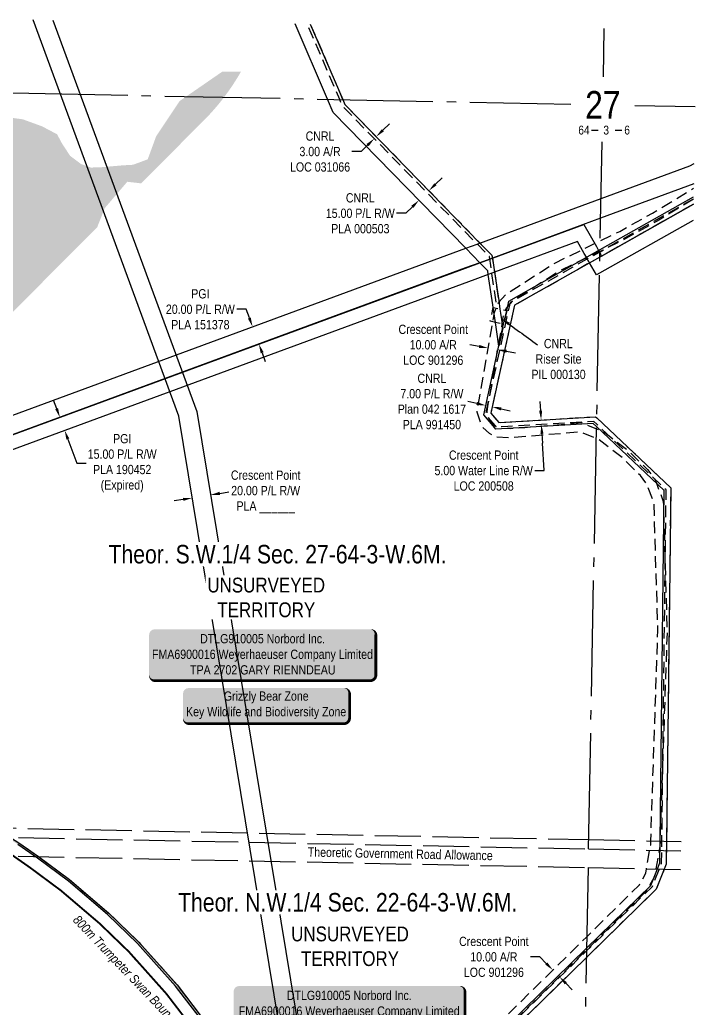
# Model space of a CAD drawing. Extents: x 407404 to 411829, y 6044942 to 6047584.
# Drawn here: x 411099 to 411829, y 6046500 to 6047568 of the extents above; entities that cross this region are included whole.
import ezdxf
from ezdxf.enums import TextEntityAlignment as Align

# ---------------------------------------------------------------- set-up
doc = ezdxf.new("R2010")
doc.units = 0
doc.header["$LTSCALE"] = 5
doc.header["$PDSIZE"] = 0.5
for name, pattern in [('DASHDOT2', [12.7, 6.35, -3.175, 0, -3.175]), ('foc-ACCESSROAD', [3.75, 2.5, -1.25]), ('foc-QUARTERLINE', [33, 25, -3, 2, -3]), ('foc-UNSURVEYED', [12.5, 10, -2.5]), ('PHANTOM', [63.5, 31.75, -6.35, 6.35, -6.35, 6.35, -6.35])]:
    doc.linetypes.add(name, pattern=pattern)
doc.layers.get('Defpoints').update_dxf_attribs({"color": 9})
for name, color, linetype in [('10', 1, 'Continuous'), ('9', 3, 'Continuous'), ('AS-WILDLIFE', 131, 'DASHDOT2'), ('AS-WILDLIFE-BLOCK', 131, 'Continuous'), ('C-AR', 13, 'foc-ACCESSROAD'), ('C-SYMBOL', 7, 'Continuous'), ('F-AR', 190, 'foc-ACCESSROAD'), ('F-RW', 190, 'Continuous'), ('F-WS', 190, 'foc-ACCESSROAD'), ('L-QSEC', 8, 'foc-QUARTERLINE'), ('L-ROAD-T', 7, 'Continuous'), ('L-SECLBL', 7, 'Continuous'), ('L-UNS-T', 3, 'Continuous'), ('L-USEC', 7, 'foc-UNSURVEYED'), ('P-PROPOSED', 10, 'Continuous'), ('WETLAND FEN - H', 43, 'PHANTOM')]:
    doc.layers.add(name, color=color, linetype=linetype)
for name, color, linetype, lineweight in [('C-AR-T', 13, 'Continuous', 9), ('C-RW-T', 13, 'Continuous', 9), ('F-AR-T', 190, 'Continuous', 9), ('F-RW-T', 190, 'Continuous', 9), ('F-WS-T', 190, 'Continuous', 9)]:
    doc.layers.add(name, color=color, linetype=linetype, lineweight=lineweight)
doc.styles.add('175L', font='ARIALN.TTF', dxfattribs={"height": 20})
doc.styles.add('240', font='ARIALN.TTF', dxfattribs={"height": 30})
doc.styles.add('80', font='ARIALN.TTF', dxfattribs={"height": 10})
doc.styles.add('80CG', font='ARIALN.TTF', dxfattribs={"height": 10})
doc.styles.add('80L', font='ARIALN.TTF', dxfattribs={"height": 10})
doc.styles.add('POINTNUMBER', font='ARIALN.TTF', dxfattribs={"height": 2.5})
doc.styles.add('SIMPLEX', font='ARIALN.TTF')
doc.dimstyles.new('Compass 5 000', dxfattribs={"dimscale": 5, "dimtxt": 9, "dimasz": 2, "dimexe": 0.2, "dimexo": 0.0625, "dimgap": 0.5, "dimtad": 0, "dimtih": 1, "dimtoh": 1, "dimzin": 0, "dimdsep": 46, "dimtxsty": '80CG', "dimcen": 0.1, "dimse1": 1, "dimse2": 1, "dimclrd": 256, "dimclrt": 256, "dimaunit": 1, "dimadec": 4, "dimazin": 0, "dimtfac": 0.06, "dimtofl": 0, "dimtmove": 0, "dimatfit": 1, "dimfxl": 0.2, "dimtolj": 1, "dimtzin": 0, "dimlwd": -1, "dimarcsym": 0})

# ---------------------------------------------------------------- blocks, each defined once
blk = doc.blocks.new('L-SECLBL')
at = {"layer": '9', "color": 7}
for p, q in [((-5.1, -27.8), (-12.3, -27.8)), ((20.7, -27.8), (13.5, -27.8))]:
    blk.add_line(p, q, dxfattribs=at)
at = {"layer": '10', "color": 2, "style": 'SIMPLEX'}
blk.add_attdef('SEC', text='', height=30, dxfattribs=at).set_placement((0, 0), align=Align.MIDDLE)
at = {"layer": '10', "color": 5, "style": '80L'}
blk.add_attdef('TWP', text='', height=9.5, dxfattribs=at).set_placement((-14.4, -27.4), align=Align.MIDDLE_RIGHT)
blk.add_attdef('RGE', text='', height=9.5, dxfattribs=at).set_placement((3.6, -27.4), align=Align.MIDDLE_CENTER)
blk.add_attdef('MER', text='', height=9.5, dxfattribs=at).set_placement((23.2, -27.4), align=Align.MIDDLE_LEFT)
blk = doc.blocks.new('*D21')
at = {"layer": 'Defpoints', "color": 0, "transparency": 16777216}
for p in [(411482.2, 6047439.6), (411483.1, 6047438.6), (411485.3, 6047440.7)]:
    blk.add_point(p, dxfattribs=at)
at = {"layer": 'F-AR-T', "transparency": 16777216}
for p, q in [((411491.5, 6047448.6), (411498.7, 6047455.6)), ((411475, 6047432.6), (411467.9, 6047425.6)), ((411467.9, 6047425.6), (411457.9, 6047425.6))]:
    blk.add_line(p, q, dxfattribs=at)
for points in [[(411490.3, 6047449.8), (411492.7, 6047447.5), (411484.3, 6047441.7)], [(411473.9, 6047433.8), (411476.2, 6047431.4), (411482.2, 6047439.6)]]:
    blk.add_solid(points, dxfattribs=at)
at = {"layer": 'F-AR-T', "transparency": 16777216, "insert": (411423.6, 6047425.6), "char_height": 10, "attachment_point": 5, "style": '80CG'}
blk.add_mtext('\\A1;CNRL\\P3.00 A/R\\PLOC 031066', dxfattribs=at)
blk = doc.blocks.new('*D22')
at = {"layer": 'Defpoints', "color": 0, "transparency": 16777216}
for p in [(411539.9, 6047384.8), (411529.1, 6047374.3), (411530.5, 6047372.9)]:
    blk.add_point(p, dxfattribs=at)
at = {"layer": 'F-RW-T', "transparency": 16777216}
for p, q in [((411548.4, 6047390.3), (411555.6, 6047397.3)), ((411516.2, 6047358.9), (411506.2, 6047358.9)), ((411523.4, 6047365.9), (411516.2, 6047358.9))]:
    blk.add_line(p, q, dxfattribs=at)
for points in [[(411547.3, 6047391.5), (411549.6, 6047389.2), (411541.3, 6047383.4)], [(411522.2, 6047367.1), (411524.5, 6047364.7), (411530.5, 6047372.9)]]:
    blk.add_solid(points, dxfattribs=at)
at = {"layer": 'F-RW-T', "transparency": 16777216, "insert": (411467.1, 6047358.9), "char_height": 10, "attachment_point": 5, "style": '80CG'}
blk.add_mtext('\\A1;CNRL\\P15.00 P/L R/W\\PPLA 000503', dxfattribs=at)
blk = doc.blocks.new('*D25')
at = {"layer": 'Defpoints', "color": 0, "transparency": 16777216}
for p in [(411348.7, 6047235.7), (411350.6, 6047236.4), (411355.6, 6047216.9)]:
    blk.add_point(p, dxfattribs=at)
at = {"layer": 'F-RW-T', "transparency": 16777216}
for p, q in [((411343.7, 6047255.2), (411333.7, 6047255.2)), ((411347.2, 6047245.8), (411343.7, 6047255.2)), ((411361, 6047208.3), (411364.4, 6047198.9))]:
    blk.add_line(p, q, dxfattribs=at)
for points in [[(411348.7, 6047246.4), (411345.6, 6047245.2), (411350.6, 6047236.4)], [(411362.6, 6047208.8), (411359.4, 6047207.7), (411357.5, 6047217.6)]]:
    blk.add_solid(points, dxfattribs=at)
at = {"layer": 'F-RW-T', "transparency": 16777216, "insert": (411294.2, 6047255.2), "char_height": 10, "attachment_point": 5, "style": '80CG'}
blk.add_mtext('\\A1;PGI \\P20.00 P/L R/W\\PPLA 151378', dxfattribs=at)
blk = doc.blocks.new('*D26')
at = {"layer": 'Defpoints', "color": 0, "transparency": 16777216}
for p in [(411200.2, 6047159.7), (411205.4, 6047145.7), (411147.5, 6047124.4)]:
    blk.add_point(p, dxfattribs=at)
at = {"layer": 'F-RW-T', "transparency": 16777216}
for p, q in [((411138.9, 6047147.8), (411135.4, 6047157.2)), ((411151, 6047115), (411160.6, 6047088.9)), ((411160.6, 6047088.9), (411170.6, 6047088.9))]:
    blk.add_line(p, q, dxfattribs=at)
for points in [[(411140.4, 6047148.4), (411137.3, 6047147.3), (411142.3, 6047138.5)], [(411152.5, 6047115.6), (411149.4, 6047114.4), (411147.5, 6047124.4)]]:
    blk.add_solid(points, dxfattribs=at)
at = {"layer": 'F-RW-T', "transparency": 16777216, "insert": (411209.7, 6047088.9), "char_height": 10, "attachment_point": 5, "style": '80CG'}
blk.add_mtext('\\A1;PGI\\P15.00 P/L R/W\\PPLA 190452\\P(Expired)', dxfattribs=at)
blk = doc.blocks.new('*D27')
at = {"layer": 'Defpoints', "color": 0, "transparency": 16777216}
for p in [(411602.7, 6047151.3), (411602.8, 6047151.7), (411609.7, 6047150.2)]:
    blk.add_point(p, dxfattribs=at)
at = {"layer": 'F-RW-T', "transparency": 16777216}
for p, q in [((411593, 6047153.5), (411583.2, 6047155.6)), ((411619.4, 6047147.7), (411629.1, 6047145.5))]:
    blk.add_line(p, q, dxfattribs=at)
for points in [[(411593.3, 6047155.1), (411592.6, 6047151.8), (411602.7, 6047151.3)], [(411619.7, 6047149.3), (411619, 6047146), (411609.6, 6047149.8)]]:
    blk.add_solid(points, dxfattribs=at)
at = {"layer": 'F-RW-T', "transparency": 16777216, "insert": (411544.5, 6047155.6), "char_height": 10, "attachment_point": 5, "style": '80CG'}
blk.add_mtext('\\A1;CNRL\\P7.00 P/L R/W\\PPlan 042 1617\\PPLA 991450', dxfattribs=at)
blk = doc.blocks.new('*D28')
at = {"layer": 'C-AR-T', "transparency": 16777216}
for p, q in [((411595.6, 6047215), (411585.7, 6047216.8)), ((411625.2, 6047209.9), (411635, 6047208.2))]:
    blk.add_line(p, q, dxfattribs=at)
for points in [[(411595.9, 6047216.7), (411595.3, 6047213.4), (411605.4, 6047213.3)], [(411625.4, 6047211.6), (411624.9, 6047208.3), (411615.3, 6047211.6)]]:
    blk.add_solid(points, dxfattribs=at)
at = {"layer": 'Defpoints', "color": 0, "transparency": 16777216}
for p in [(411605.3, 6047212.4), (411605.4, 6047213.3), (411615.1, 6047210.7)]:
    blk.add_point(p, dxfattribs=at)
at = {"layer": 'C-AR-T', "transparency": 16777216, "insert": (411546, 6047216.8), "char_height": 10, "attachment_point": 5, "style": '80CG'}
blk.add_mtext('\\A1;Crescent Point\\P10.00 A/R\\PLOC 901296', dxfattribs=at)
blk = doc.blocks.new('*D29')
at = {"layer": 'C-AR-T', "transparency": 16777216}
for p, q in [((411662.1, 6047145.6), (411661.5, 6047155.6)), ((411663.5, 6047120.6), (411664.1, 6047110.6)), ((411665.9, 6047080.9), (411664.1, 6047110.6)), ((411655.9, 6047080.9), (411665.9, 6047080.9))]:
    blk.add_line(p, q, dxfattribs=at)
for points in [[(411663.7, 6047145.7), (411660.4, 6047145.5), (411662.6, 6047135.6)], [(411665.2, 6047120.7), (411661.9, 6047120.5), (411662.9, 6047130.6)]]:
    blk.add_solid(points, dxfattribs=at)
at = {"layer": 'Defpoints', "color": 0, "transparency": 16777216}
for p in [(411659.2, 6047135.4), (411659.5, 6047130.4), (411662.9, 6047130.6)]:
    blk.add_point(p, dxfattribs=at)
at = {"layer": 'C-AR-T', "transparency": 16777216, "insert": (411600.5, 6047080.9), "char_height": 10, "attachment_point": 5, "style": '80CG'}
blk.add_mtext('\\A1;Crescent Point\\P5.00 Water Line R/W\\PLOC 200508', dxfattribs=at)
blk = doc.blocks.new('*D40')
at = {"layer": 'C-AR-T', "transparency": 16777216}
for p, q in [((411661.2, 6046555.5), (411651.2, 6046555.5)), ((411668.2, 6046548.3), (411661.2, 6046555.5)), ((411689.3, 6046527), (411696.3, 6046519.8))]:
    blk.add_line(p, q, dxfattribs=at)
for points in [[(411669.4, 6046549.5), (411667.1, 6046547.2), (411675.3, 6046541.2)], [(411690.5, 6046528.1), (411688.1, 6046525.8), (411682.3, 6046534.1)]]:
    blk.add_solid(points, dxfattribs=at)
at = {"layer": 'Defpoints', "color": 0, "transparency": 16777216}
for p in [(411675.3, 6046541.2), (411676, 6046541.9), (411683, 6046534.8)]:
    blk.add_point(p, dxfattribs=at)
at = {"layer": 'C-AR-T', "transparency": 16777216, "insert": (411611.5, 6046555.5), "char_height": 10, "attachment_point": 5, "style": '80CG'}
blk.add_mtext('\\A1;Crescent Point\\P10.00 A/R\\PLOC 901296', dxfattribs=at)
blk = doc.blocks.new('*U61')
h = blk.add_hatch(color=255)
edge = h.paths.add_edge_path()
edge.add_line((-84, -20), (84, -20))
edge.add_arc((84, -14), 6, 270, 360)
edge.add_line((90, -14), (90, 12.5))
edge.add_arc((84, 12.5), 6, 0, 90)
edge.add_line((84, 18.5), (-84, 18.5))
edge.add_arc((-84, 12.5), 6, 90, 180)
edge.add_line((-90, 12.5), (-90, -14))
edge.add_arc((-84, -14), 6, 180, 270)
at = {"color": 131, "flags": 128}
blk.add_lwpolyline([(-84, -20, 3, 3, 0), (84, -20, 3, 3, 0.414214), (90, -14, 3, 3, 0), (90, 12.5, 3, 0, 0.414214), (84, 18.5, 0, 0, 0), (-84, 18.5, 0, 0, 0.414214), (-90, 12.5, 0, 0, 0), (-90, -14, 0, 3, 0.414214)], format="xyseb", close=True, dxfattribs=at)
at = {"color": 131, "style": '80'}
blk.add_attdef('ENTER_TEXT_001', (-36, -5), '', height=10, dxfattribs=at)
blk = doc.blocks.new('*U57')
h = blk.add_hatch(color=255)
edge = h.paths.add_edge_path()
edge.add_line((-119, -28.5), (119, -28.5))
edge.add_arc((119, -22.5), 6, 270, 360)
edge.add_line((125, -22.5), (125, 21))
edge.add_arc((119, 21), 6, 0, 90)
edge.add_line((119, 27), (-119, 27))
edge.add_arc((-119, 21), 6, 90, 180)
edge.add_line((-125, 21), (-125, -22.5))
edge.add_arc((-119, -22.5), 6, 180, 270)
at = {"color": 44, "flags": 128}
blk.add_lwpolyline([(-119, -28.5, 3, 3, 0), (119, -28.5, 3, 3, 0.414214), (125, -22.5, 3, 3, 0), (125, 21, 3, 0, 0.414214), (119, 27, 0, 0, 0), (-119, 27, 0, 0, 0.414214), (-125, 21, 0, 0, 0), (-125, -22.5, 0, 3, 0.414214)], format="xyseb", close=True, dxfattribs=at)
at = {"color": 44, "style": '80'}
blk.add_attdef('ENTER_TEXT_001', (-36, -5), '', height=10, dxfattribs=at)
blk = doc.blocks.new('*U60')
h = blk.add_hatch(color=255)
edge = h.paths.add_edge_path()
edge.add_line((-116.5, -28.5), (116.5, -28.5))
edge.add_arc((116.5, -22.5), 6, 270, 360)
edge.add_line((122.5, -22.5), (122.5, 21))
edge.add_arc((116.5, 21), 6, 0, 90)
edge.add_line((116.5, 27), (-116.5, 27))
edge.add_arc((-116.5, 21), 6, 90, 180)
edge.add_line((-122.5, 21), (-122.5, -22.5))
edge.add_arc((-116.5, -22.5), 6, 180, 270)
at = {"color": 44, "flags": 128}
blk.add_lwpolyline([(-116.5, -28.5, 3, 3, 0), (116.5, -28.5, 3, 3, 0.414214), (122.5, -22.5, 3, 3, 0), (122.5, 21, 3, 0, 0.414214), (116.5, 27, 0, 0, 0), (-116.5, 27, 0, 0, 0.414214), (-122.5, 21, 0, 0, 0), (-122.5, -22.5, 0, 3, 0.414214)], format="xyseb", close=True, dxfattribs=at)
at = {"color": 44, "style": '80'}
blk.add_attdef('ENTER_TEXT_001', (-36, -5), '', height=10, dxfattribs=at)
blk = doc.blocks.new('*D69')
at = {"layer": 'C-RW-T', "transparency": 16777216}
for p, q in [((411315.2, 6047056.3), (411325.1, 6047057.9)), ((411275.7, 6047049.8), (411265.9, 6047048.2))]:
    blk.add_line(p, q, dxfattribs=at)
for points in [[(411314.9, 6047058), (411315.5, 6047054.7), (411305.3, 6047054.7)], [(411275.5, 6047051.5), (411276, 6047048.2), (411285.6, 6047051.4)]]:
    blk.add_solid(points, dxfattribs=at)
at = {"layer": 'Defpoints', "color": 0, "transparency": 16777216}
for p in [(411305.3, 6047054.7), (411306.3, 6047048.7), (411286.6, 6047045.5)]:
    blk.add_point(p, dxfattribs=at)
at = {"layer": 'C-RW-T', "transparency": 16777216, "insert": (411364.8, 6047057.9), "char_height": 10, "attachment_point": 5, "style": '80CG'}
blk.add_mtext('\\A1;Crescent Point\\P20.00 P/L R/W\\PPLA ______', dxfattribs=at)

msp = doc.modelspace()

# ---------------------------------------------------------------- hatches: boundary and pattern name
at = {"layer": 'WETLAND FEN - H', "transparency": 33554495}
h = msp.add_hatch(color=256, dxfattribs=at)
h.dxf.hatch_style = 1
h.paths.add_polyline_path([(411190.833, 6047364.518), (411215.219, 6047392.987), (411230.115, 6047391.278), (411297.811, 6047459.099, 0.06669841), (411338.065, 6047511.91), (411317.814, 6047511.91), (411271.777, 6047480.16), (411246.377, 6047442.06), (411237.278, 6047417.219), (411221.454, 6047411.354), (411210.506, 6047410.74), (411187.72, 6047408.755), (411175.991, 6047408.321), (411165.331, 6047412.093), (411153.485, 6047420.921), (411144.76, 6047434.127), (411139.325, 6047444.333), (411122.99, 6047452.903), (411102.378, 6047460.425), (411091.65, 6047461.923), (411090.355, 6047462.273), (411077.199, 6047465.83), (411040.001, 6047467.989), (410997.369, 6047490.755), (410903.731, 6047396.946), (410812.459, 6047298.655), (410849.501, 6047288.072), (410870.668, 6047277.489), (410886.543, 6047306.593), (410891.834, 6047322.468), (410915.647, 6047322.468), (410944.751, 6047311.884), (410952.689, 6047269.551), (410989.73, 6047245.738), (411033.474, 6047194.275), (411182.645, 6047343.72)])

# ---------------------------------------------------------------- linework, layer by layer
at = {"layer": 'C-AR', "flags": 128}
for points in [[(411827.273, 6047374.115), (411788.023, 6047350.575), (411752.208, 6047330.567), (411732.233, 6047320.832), (411726.251, 6047317.687), (411725.352, 6047317.478), (411711.849, 6047310.897), (411702.584, 6047306.381), (411682.286, 6047296.488), (411661.024, 6047282.904), (411631.508, 6047263.964), (411629.123, 6047261.396), (411626.429, 6047258.47), (411625.055, 6047256.959), (411623.878, 6047254.072), (411621.731, 6047248.805), (411620.293, 6047240.499), (411620.287, 6047239.505), (411616.467, 6047218.389), (411612.763, 6047196.984), (411605.092, 6047152.652), (411603.747, 6047144.882), (411606.351, 6047137.338), (411607.599, 6047133.725), (411612.465, 6047129.242), (411614.086, 6047128.363), (411615.146, 6047127.787), (411616.717, 6047126.934), (411629.128, 6047126.478), (411645.108, 6047127.608), (411706.462, 6047132.712), (411709.774, 6047131.376), (411722.546, 6047126.222), (411726.781, 6047124.514), (411729.817, 6047123.289), (411736.229, 6047118.315), (411756.683, 6047102.445), (411777.468, 6047082.19), (411785.592, 6047071.67), (411787.199, 6047067.395), (411794.653, 6047047.691), (411795.31, 6047025.471), (411796.727, 6046977.531), (411798.782, 6046908), (411794.242, 6046772.464), (411791.13, 6046680.659), (411791.025, 6046675.251), (411786.619, 6046650.581), (411785.148, 6046642.563), (411784.738, 6046641.683), (411778.383, 6046629.979), (411776.842, 6046627.141), (411711.651, 6046562.99), (411570.407, 6046423.991), (411409.693, 6046265.846), (411398.022, 6046254.362), (411341.552, 6046198.8), (411339.547, 6046201.033), (411334.508, 6046205.891), (411394.138, 6046264.563), (411405.809, 6046276.047), (411711.927, 6046577.285), (411768.769, 6046633.22), (411775.63, 6046645.857), (411776.503, 6046650.782), (411781.019, 6046676.296), (411781.173, 6046680.858), (411788.781, 6046908.02), (411784.711, 6047045.721), (411776.764, 6047066.731), (411769.984, 6047075.526), (411750.11, 6047094.893), (411724.788, 6047114.54), (411722.339, 6047115.528), (411704.919, 6047122.556), (411629.307, 6047116.344), (411613.963, 6047117.056), (411606.606, 6047121.05), (411598.973, 6047128.079), (411593.46, 6047144.051), (411610.359, 6047241.71), (411611.798, 6047250.031), (411612.066, 6047251.576), (411613.98, 6047256.271), (411616.476, 6047262.393), (411616.964, 6047262.926), (411625.137, 6047271.838), (411677.389, 6047305.221), (411706.924, 6047319.616), (411720.427, 6047326.197), (411726.472, 6047329.144), (411747.577, 6047339.429), (411783.014, 6047359.226), (411827.501, 6047385.907)], [(411697.272, 6044943.346), (411680.808, 6044968.157), (411631.361, 6045042.668), (411630.504, 6045044.852), (411569.875, 6045199.647), (411580.221, 6045271.112), (411636.165, 6045450.97), (411674.652, 6045542.766), (411677.576, 6045549.742), (411683.848, 6045564.703), (411453.164, 6045797.516), (411455.976, 6045816.155), (411456.642, 6045822.429), (411458.675, 6045841.458), (411459.814, 6045852.632), (411463.161, 6045885.123), (411465.786, 6045912.655), (411467.044, 6045941.333), (411467.109, 6045990.846), (411464.468, 6046036.417), (411457.761, 6046089.227), (411449.104, 6046141.776), (411426.986, 6046220.43), (411411.318, 6046261.579), (411409.377, 6046266.676), (411711.631, 6046561.97), (411782.877, 6046631.577), (411790.393, 6046650.506), (411792.839, 6046656.669), (411793.129, 6046680.62), (411797.729, 6047060.223), (411722.642, 6047131.149), (411719.655, 6047133.971), (411626.553, 6047128.462), (411614.609, 6047127.755), (411613.442, 6047129.11), (411602.655, 6047141.627), (411628.771, 6047259.801), (411629.424, 6047262.758), (411712.526, 6047309.699), (411725.581, 6047317.074), (411726.246, 6047317.45), (411827.281, 6047374.522)], [(411827.168, 6047368.718), (411728.039, 6047312.722), (411726.134, 6047311.646), (411714.984, 6047305.347), (411633.823, 6047259.501), (411627.717, 6047231.83), (411608.073, 6047142.979), (411616.797, 6047132.89), (411721.553, 6047139.089), (411722.773, 6047137.934), (411802.753, 6047062.317), (411798.127, 6046680.521), (411797.826, 6046655.683), (411795.729, 6046650.4), (411787.13, 6046628.743), (411711.493, 6046554.848), (411415.216, 6046265.387), (411431.737, 6046221.997), (411454.005, 6046142.87), (411462.715, 6046089.951), (411469.448, 6046036.876), (411472.108, 6045990.987), (411472.034, 6045941.216), (411470.773, 6045912.307), (411468.135, 6045884.628), (411464.829, 6045852.533), (411463.628, 6045840.884), (411463.212, 6045836.971), (411461.182, 6045817.848), (411460.934, 6045815.518), (411458.483, 6045799.259), (411689.754, 6045565.85), (411687.66, 6045560.855), (411681.387, 6045545.896), (411640.865, 6045449.252), (411585.11, 6045269.999), (411575.012, 6045200.232), (411635.899, 6045044.746), (411680.977, 6044976.94), (411703.351, 6044943.226)], [(411679.032, 6044943.707), (411617.977, 6045035.71), (411614.271, 6045045.171), (411554.463, 6045197.87), (411565.547, 6045274.434), (411622.056, 6045456.108), (411663.225, 6045554.302), (411666.145, 6045561.271), (411437.224, 6045792.346), (411375.921, 6045854.29), (411224.428, 6046007.208), (411219.487, 6046012.173), (411210.212, 6046021.319), (411184.135, 6046047.032), (411178.151, 6046052.933), (411170.899, 6046060.084), (411181.4, 6046070.689), (411220.778, 6046031.851), (411223.061, 6046029.599), (411227.797, 6046024.919), (411229.97, 6046022.771), (411234.945, 6046017.769), (411237.217, 6046015.484), (411397.34, 6045853.866), (411440.003, 6045810.803), (411441.096, 6045818.066), (411443.022, 6045836.173), (411443.74, 6045842.965), (411444.767, 6045852.929), (411445.03, 6045855.456), (411448.236, 6045886.603), (411450.818, 6045913.694), (411452.038, 6045941.667), (411452.11, 6045990.423), (411449.524, 6046035.037), (411442.924, 6046087.068), (411434.454, 6046138.525), (411412.73, 6046215.72), (411400.773, 6046251.277), (411399.31, 6046255.63), (411398.299, 6046258.636), (411395.767, 6046266.166), (411382.067, 6046306.908), (411362.374, 6046353.557), (411323.495, 6046423.608), (411290.961, 6046471.984), (411257.468, 6046515.667), (411217.054, 6046560.91), (411185.217, 6046591.653), (411143.447, 6046627.209), (411110.362, 6046651.777), (411092.432, 6046664.328), (411089.669, 6046666.268), (411068.529, 6046680.098), (411046.963, 6046693.255), (411043.04, 6046695.478), (411024.993, 6046705.723), (411003.951, 6046717.637), (410970.399, 6046737.086), (410944.238, 6046754.708), (410921.631, 6046768.418), (410912.912, 6046773.706), (410891.796, 6046785.509), (410885.827, 6046788.846), (410833.205, 6046814.644), (410779.154, 6046835.329), (410734.799, 6046849.723), (410674.033, 6046866.317), (410626.259, 6046876.896), (410598.976, 6046881.083), (410584.112, 6046883.468), (410547.791, 6046919.707), (410532.181, 6046935.283), (410487.459, 6046979.905), (410476.843, 6046990.498), (410484.501, 6046998.17), (410487.435, 6047001.109), (410498.053, 6046990.515), (410547.69, 6046940.988), (410563.3, 6046925.413), (410584.05, 6046904.708), (410591.354, 6046897.421), (410599.019, 6046896.245), (410629.021, 6046891.642), (410677.631, 6046880.877), (410739.091, 6046864.093), (410784.151, 6046849.471), (410839.197, 6046828.405), (410892.127, 6046802.456), (410892.79, 6046802.131), (410920.459, 6046786.664), (410921.969, 6046785.748), (410952.318, 6046767.343), (410978.356, 6046749.804), (411011.405, 6046730.647), (411032.38, 6046718.77), (411054.57, 6046706.178), (411073.081, 6046694.881), (411076.54, 6046692.775), (411098.076, 6046678.685), (411119.262, 6046663.795), (411152.787, 6046638.949), (411195.294, 6046602.765), (411227.867, 6046571.311), (411269.025, 6046525.236), (411303.143, 6046480.738), (411336.294, 6046431.444), (411375.874, 6046360.129), (411395.984, 6046312.493), (411407.648, 6046277.856), (411410.204, 6046270.266), (411410.909, 6046268.172), (411411.194, 6046267.324), (411412.681, 6046262.91), (411426.986, 6046220.43), (411449.111, 6046141.78), (411457.765, 6046089.229), (411464.468, 6046036.417), (411467.109, 6045990.846), (411467.04, 6045941.331), (411465.786, 6045912.655), (411463.161, 6045885.123), (411459.814, 6045852.632), (411458.669, 6045841.44), (411456.642, 6045822.429), (411455.976, 6045816.155), (411453.165, 6045797.517), (411683.848, 6045564.703), (411677.576, 6045549.742), (411674.652, 6045542.766), (411636.165, 6045450.97), (411580.221, 6045271.112), (411569.875, 6045199.647), (411630.504, 6045044.852), (411631.361, 6045042.669), (411680.808, 6044968.157), (411697.272, 6044943.346)]]:
    msp.add_lwpolyline(points, dxfattribs=at)
at = {"layer": 'C-RW-T'}
for points in [[(411415.216, 6046265.387), (411271.071, 6047139.604), (411113.459, 6047568.022)], [(411134.882, 6047567.693), (411290.487, 6047144.727), (411434.614, 6046270.623), (411450.739, 6046228.274), (411473.55, 6046147.214), (411482.501, 6046092.834), (411489.366, 6046038.715), (411492.1, 6045991.551), (411492.025, 6045940.765), (411490.723, 6045910.922), (411488.029, 6045882.656), (411484.714, 6045850.483), (411484.079, 6045844.319), (411707.325, 6045619.166), (411755, 6045571.056), (411730.542, 6045515.863), (411708.992, 6045464.43), (411694.462, 6045429.749), (411641.079, 6045258.068), (411567.633, 6045281.138), (411565.547, 6045274.434), (411554.463, 6045197.87), (411617.977, 6045035.71), (411679.032, 6044943.707)]]:
    msp.add_lwpolyline(points, dxfattribs=at)
at = {"layer": 'F-AR', "flags": 128}
msp.add_lwpolyline([(411413.075, 6047563.415), (411448.13, 6047481.803), (411450.473, 6047476.359), (411609.452, 6047313.515), (411616.72, 6047264.568), (411613.918, 6047263.019), (411606.628, 6047312.113), (411447.936, 6047474.663), (411444.837, 6047481.869), (411409.789, 6047563.466)], dxfattribs=at)
at = {"layer": 'F-RW'}
for points in [[(411413.075, 6047563.415), (411448.13, 6047481.803), (411450.473, 6047476.359), (411596.453, 6047326.83), (411609.452, 6047313.515), (411609.902, 6047310.485), (411612.152, 6047295.335), (411616.72, 6047264.568), (411618.088, 6047255.358), (411618.71, 6047251.086), (411620.447, 6047239.469), (411621.105, 6047234.688), (411616.885, 6047215.524), (411614.638, 6047230.94), (411613.13, 6047241.094), (411610.763, 6047256.986), (411610.306, 6047260.115), (411605.442, 6047292.866), (411604.867, 6047296.742), (411596.324, 6047305.491), (411581.032, 6047321.155), (411437.791, 6047467.877), (411431.666, 6047482.13), (411396.643, 6047563.668)], [(410927.728, 6047080.81), (411581.032, 6047321.155), (411593.369, 6047325.695), (411596.453, 6047326.83), (411727.36, 6047375.004), (411823.199, 6047410.266), (411828.023, 6047412.891)], [(411827.591, 6047390.587), (411726.945, 6047353.556), (411609.901, 6047310.491), (411607.026, 6047309.433), (411596.322, 6047305.494), (411580.9, 6047299.821), (410927.309, 6047059.345)], [(410684.144, 6046589.175), (410598.012, 6046674.119), (410566.797, 6046704.905), (410541.879, 6046729.489), (410487.853, 6046782.184), (410583.973, 6046877.752), (410583.979, 6046879.977), (410584.034, 6046898.848), (410584.132, 6046933.077), (410896.923, 6047048.165), (410927.309, 6047059.345), (411580.9, 6047299.818), (411596.325, 6047305.49), (411607.027, 6047309.425), (411609.902, 6047310.483), (411708.754, 6047346.862), (411722.297, 6047322.887), (411724.597, 6047318.816), (411725.581, 6047317.074), (411726.217, 6047315.946), (411727.215, 6047314.181), (411728.039, 6047312.722), (411827.168, 6047368.718)], [(411339.642, 6046201.335), (411711.686, 6046564.816), (411781.172, 6046632.704), (411788.259, 6046650.548), (411790.844, 6046657.061), (411791.13, 6046680.659), (411795.721, 6047059.34), (411722.59, 6047128.476), (411718.949, 6047131.92), (411645.109, 6047127.545), (411613.705, 6047125.685), (411610.655, 6047129.248), (411600.499, 6047141.113), (411622.013, 6047239.122), (411625.45, 6047253.722), (411626.433, 6047258.509), (411627.658, 6047264.057), (411726.291, 6047319.773), (411827.326, 6047376.845)], [(411827.168, 6047368.719), (411726.134, 6047311.646), (411633.823, 6047259.501), (411627.732, 6047231.82), (411608.073, 6047142.979), (411616.797, 6047132.89), (411721.553, 6047139.089), (411722.773, 6047137.934), (411802.753, 6047062.317), (411798.127, 6046680.52), (411797.826, 6046655.683), (411795.729, 6046650.4), (411787.13, 6046628.743), (411711.493, 6046554.848), (411345.784, 6046197.559)], [(411826.831, 6047351.309), (411725.797, 6047294.236), (411722.359, 6047292.293), (411714.984, 6047305.347), (411714.09, 6047306.93), (411712.526, 6047309.699), (411711.542, 6047311.441), (411709.172, 6047315.636), (411701.968, 6047328.39), (411612.152, 6047295.335), (411609.277, 6047294.277), (411605.442, 6047292.866), (411591.065, 6047287.575), (410926.995, 6047043.254), (410896.609, 6047032.073), (410599.095, 6046922.609), (410599.009, 6046892.839), (410598.966, 6046877.677), (410598.948, 6046871.498), (410509.202, 6046782.267), (410552.385, 6046740.184), (410588.587, 6046704.474), (410619.802, 6046673.688), (410706.352, 6046588.331)]]:
    msp.add_lwpolyline(points, dxfattribs=at)
at = {"layer": 'F-WS', "flags": 128}
msp.add_lwpolyline([(411625.415, 6047253.73), (411622.069, 6047239.109), (411620.447, 6047239.469), (411616.528, 6047240.34), (411613.13, 6047241.094), (411607.484, 6047242.349), (411610.754, 6047256.988), (411618.088, 6047255.358), (411619.971, 6047254.94), (411625.415, 6047253.73)], close=True, dxfattribs=at)
at = {"layer": 'L-QSEC'}
for p, q in [((411729.899, 6047506.239), (411730.91, 6047558.529)), ((410925.713, 6047492.181), (411694.784, 6047476.928)), ((411764.053, 6047475.554), (411829.206, 6047474.262)), ((411713.762, 6046672.154), (411728.545, 6047436.253)), ((411713.373, 6046652.038), (411698.401, 6045877.919))]:
    msp.add_line(p, q, dxfattribs=at)
at = {"layer": 'L-USEC'}
for p, q in [((410920.255, 6046697.919), (411713.956, 6046682.195)), ((410910.019, 6046688.079), (411713.771, 6046672.154)), ((411713.956, 6046682.195), (411813.847, 6046680.216)), ((410909.626, 6046667.962), (411713.373, 6046652.038)), ((411713.771, 6046672.154), (411813.653, 6046670.175)), ((411713.373, 6046652.038), (411813.263, 6046650.059))]:
    msp.add_line(p, q, dxfattribs=at)

# ---------------------------------------------------------------- block references
ref = msp.add_blockref('*U60', (411361.396, 6046882.483), dxfattribs=dict(xscale=1.000440123623586, yscale=1.000440123623586, zscale=1.000440123623586))
ref.add_attrib('ENTER_TEXT_001', 'DTLG910005 Norbord Inc.', (411293.927, 6046894.329), dxfattribs={"color": 44, "height": 10.0044, "style": '80'})
ref.add_attrib('ENTER_TEXT_002', 'FMA6900016 Weyerhaeuser Company Limited', (411241.889, 6046877.477), dxfattribs={"color": 44, "height": 10.0044, "style": '80'})
ref.add_attrib('ENTER_TEXT_003', 'TPA 2702 GARY RIENNDEAU', (411283.077, 6046860.626), dxfattribs={"color": 44, "height": 10.0044, "style": '80'})
at = {"layer": 'AS-WILDLIFE-BLOCK'}
ref = msp.add_blockref('*U61', (411365.505, 6046827.503), dxfattribs=dict(at, xscale=1.000002621153126, yscale=1.000002621153126, zscale=1.000002621153126))
ref.add_attrib('ENTER_TEXT_001', 'Grizzly Bear Zone', (411319.594, 6046832.303), dxfattribs={"layer": '0', "color": 131, "height": 10.00003, "style": '80'})
ref.add_attrib('ENTER_TEXT_002', 'Key Wildlife and Biodiversity Zone', (411278.731, 6046815.465), dxfattribs={"layer": '0', "color": 131, "height": 10.00003, "style": '80'})
at = {"layer": 'F-RW-T'}
ref = msp.add_blockref('*U57', (411455.174, 6046497.046), dxfattribs=dict(at, xscale=1.000440123623586, yscale=1.000440123623586, zscale=1.000440123623586))
ref.add_attrib('ENTER_TEXT_001', 'DTLG910005 Norbord Inc.', (411387.706, 6046508.892), dxfattribs={"layer": '0', "color": 44, "height": 10.0044, "style": '80'})
ref.add_attrib('ENTER_TEXT_002', 'FMA6900016 Weyerhaeuser Company Limited', (411335.667, 6046492.04), dxfattribs={"layer": '0', "color": 44, "height": 10.0044, "style": '80'})
ref.add_attrib('ENTER_TEXT_003', 'TPA 2702 GARY RIENNDEAU', (411376.855, 6046475.189), dxfattribs={"layer": '0', "color": 44, "height": 10.0044, "style": '80'})
at = {"layer": 'L-SECLBL', "color": 3}
msp.add_blockref('L-SECLBL', (411729.319, 6047476.244), dxfattribs=at).add_auto_attribs({'SEC': '27', 'TWP': '64', 'RGE': '3', 'MER': '6'})

# ---------------------------------------------------------------- texts
at = {"layer": 'AS-WILDLIFE', "insert": (411216.622, 6046536.065), "char_height": 10.0044, "attachment_point": 5, "rotation": 313.744248, "style": '240'}
msp.add_mtext_dynamic_manual_height_columns('{\\fArial Narrow|b0|i1|c0|p34;800m Trumpeter Swan Boundary}', width=169.60845, gutter_width=45.02, heights=[0], dxfattribs=at)
at = {"layer": 'F-WS-T', "insert": (411650.986, 6047223.193), "char_height": 10.0044, "attachment_point": 1, "style": 'POINTNUMBER'}
msp.add_mtext_dynamic_manual_height_columns('\\pi14.61;CNRL\\P\\pi5.5675;Riser Site\\P\\pi1.1215;PIL 000130', width=59.43047, gutter_width=37.5, heights=[0], dxfattribs=at)
at = {"layer": 'L-ROAD-T', "style": '80L'}
msp.add_text('Theoretic Government Road Allowance', height=10, rotation=358.864936, dxfattribs=at).set_placement((411510.31, 6046666.92), align=Align.MIDDLE_CENTER)
at = {"layer": 'L-UNS-T', "color": 3, "insert": (411455.99, 6046566.876), "char_height": 16, "attachment_point": 5, "style": '80L'}
msp.add_mtext_dynamic_manual_height_columns('UNSURVEYED TERRITORY', width=126.41375, gutter_width=47.5, heights=[0], dxfattribs=at)

# ---------------------------------------------------------------- dimensions: what is measured, and where the dimension line sits
at = {"layer": 'C-AR-T'}
dim = msp.add_linear_dim(base=(411605.45, 6047213.342), p1=(411615.137, 6047210.704), p2=(411605.288, 6047212.408), angle=170.182768, text='Crescent Point\\P10.00 A/R\\PLOC 901296', dimstyle='Compass 5 000', dxfattribs=at)
dim.commit()
dim.dimension.update_dxf_attribs({"geometry": '*D28', "text_midpoint": (411545.981, 6047216.752), "dimtype": 161})
dim = msp.add_linear_dim(base=(411662.944, 6047130.615), p1=(411659.158, 6047135.397), p2=(411659.453, 6047130.408), angle=273.386392, text='Crescent Point\\P5.00 Water Line R/W\\PLOC 200508', dimstyle='Compass 5 000', override={"dimtmove": 1}, dxfattribs=at)
dim.commit()
dim.dimension.update_dxf_attribs({"geometry": '*D29', "text_midpoint": (411648.422, 6047080.901), "dimtype": 161})
dim = msp.add_aligned_dim(p1=(411682.993, 6046534.787), p2=(411675.981, 6046541.912), distance=1.011, text='Crescent Point\\P10.00 A/R\\PLOC 901296', dimstyle='Compass 5 000', dxfattribs=at)
dim.commit()
dim.dimension.update_dxf_attribs({"geometry": '*D40', "text_midpoint": (411611.471, 6046555.458)})
at = {"layer": 'F-AR-T'}
dim = msp.add_aligned_dim(p1=(411485.279, 6047440.706), p2=(411483.133, 6047438.61), distance=-1.334, text='CNRL\\P3.00 A/R\\PLOC 031066', dimstyle='Compass 5 000', dxfattribs=at)
dim.commit()
dim.dimension.update_dxf_attribs({"geometry": '*D21', "text_midpoint": (411423.589, 6047425.594)})
at = {"layer": 'F-RW-T'}
for p1, p2, distance, text, picture, middle in [((411539.856, 6047384.802), (411529.124, 6047374.324), 2.012, 'CNRL\\P15.00 P/L R/W\\PPLA 000503', '*D22', (411467.133, 6047358.914)), ((411355.608, 6047216.929), (411348.708, 6047235.685), -2.057, 'PGI \\P20.00 P/L R/W\\PPLA 151378', '*D25', (411294.193, 6047255.165)), ((411609.674, 6047150.218), (411602.828, 6047151.72), 0.405, 'CNRL\\P7.00 P/L R/W\\PPlan 042 1617\\PPLA 991450', '*D27', (411544.471, 6047155.613))]:
    dim = msp.add_aligned_dim(p1=p1, p2=p2, distance=distance, text=text, dimstyle='Compass 5 000', dxfattribs=at)
    dim.commit()
    dim.dimension.update_dxf_attribs({"geometry": picture, "text_midpoint": middle})
dim = msp.add_linear_dim(base=(411147.504, 6047124.382), p1=(411200.173, 6047159.74), p2=(411205.352, 6047145.665), angle=290.199318, text='PGI\\P15.00 P/L R/W\\PPLA 190452\\P(Expired)', dimstyle='Compass 5 000', dxfattribs=at)
dim.commit()
dim.dimension.update_dxf_attribs({"geometry": '*D26', "text_midpoint": (411209.65, 6047088.884), "dimtype": 161})

# ---------------------------------------------------------------- leaders
at = {"layer": 'F-WS-T', "path_type": 1}
msp.add_leader([(411619.754, 6047245.129), (411658.672, 6047216.933)], dimstyle='Compass 5 000', override={"dimgap": 0.5, "dimtad": 0, "dimzin": 1, "dimclrd": 256}, dxfattribs=at)

# ---------------------------------------------------------------- next in the draw order: texts
at = {"layer": 'C-SYMBOL', "color": 3, "char_height": 20, "attachment_point": 2, "style": '175L', "bg_fill": 3, "box_fill_scale": 1.15, "bg_fill_color": 256, "bg_fill_true_color": 256, "bg_fill_transparency": 0}
for s, insert, width in [('Theor. S.W.1/4 Sec. 27-64-3-W.6M.', (411377.593, 6047000.625), 365.47067), ('Theor. N.W.1/4 Sec. 22-64-3-W.6M.', (411453.443, 6046624.523), 366.72578)]:
    msp.add_mtext(s, dxfattribs=dict(at, insert=insert, width=width))
at = {"layer": 'L-UNS-T', "color": 3, "insert": (411365.401, 6046943.774), "char_height": 16, "attachment_point": 5, "style": '80L', "bg_fill": 3, "box_fill_scale": 1.15, "bg_fill_color": 256, "bg_fill_true_color": 256, "bg_fill_transparency": 0}
msp.add_mtext_dynamic_manual_height_columns('UNSURVEYED TERRITORY', width=126.41375, gutter_width=47.5, heights=[0], dxfattribs=at)

# ---------------------------------------------------------------- next in the draw order: hatches: boundary and pattern name
at = {"layer": 'P-PROPOSED'}
h = msp.add_hatch(color=256, dxfattribs=at)
h.dxf.hatch_style = 1
h.paths.add_polyline_path([(410481.854, 6047006.676), (410498.052, 6046990.514), (410547.69, 6046940.986), (410563.299, 6046925.411), (410584.05, 6046904.707), (410591.354, 6046897.42), (410599.019, 6046896.244), (410629.02, 6046891.641), (410677.631, 6046880.875), (410739.09, 6046864.092), (410784.15, 6046849.47), (410839.197, 6046828.404), (410892.127, 6046802.454), (410892.789, 6046802.129), (410920.459, 6046786.662), (410921.969, 6046785.747), (410952.318, 6046767.341), (410978.356, 6046749.803), (411011.404, 6046730.645), (411032.38, 6046718.769), (411054.569, 6046706.176), (411073.081, 6046694.879), (411076.539, 6046692.774), (411098.076, 6046678.684), (411119.262, 6046663.794), (411152.786, 6046638.948), (411195.293, 6046602.764), (411227.867, 6046571.31), (411269.024, 6046525.235), (411303.142, 6046480.736), (411336.294, 6046431.442), (411375.874, 6046360.128), (411395.984, 6046312.492), (411407.647, 6046277.855), (411410.203, 6046270.265), (411410.908, 6046268.171), (411411.194, 6046267.323), (411412.681, 6046262.908), (411426.986, 6046220.428), (411449.111, 6046141.779), (411457.764, 6046089.228), (411464.468, 6046036.415), (411467.109, 6045990.845), (411467.04, 6045941.33), (411465.785, 6045912.653), (411463.161, 6045885.122), (411459.814, 6045852.63), (411458.669, 6045841.438), (411456.642, 6045822.427), (411455.976, 6045816.154), (411453.164, 6045797.516), (411451.41, 6045799.287), (411453.992, 6045816.409), (411454.654, 6045822.639), (411456.681, 6045841.646), (411457.825, 6045852.835), (411461.172, 6045885.319), (411463.79, 6045912.792), (411465.041, 6045941.375), (411465.11, 6045990.788), (411462.476, 6046036.231), (411455.786, 6046088.939), (411447.156, 6046141.344), (411425.075, 6046219.838), (411410.786, 6046262.27), (411409.299, 6046266.685), (411409.014, 6046267.533), (411408.309, 6046269.627), (411405.753, 6046277.217), (411394.113, 6046311.783), (411374.074, 6046359.252), (411334.587, 6046430.398), (411301.518, 6046479.569), (411267.483, 6046523.959), (411226.425, 6046569.923), (411193.95, 6046601.282), (411151.542, 6046637.382), (411118.092, 6046662.173), (411096.953, 6046677.029), (411075.472, 6046691.083), (411072.04, 6046693.173), (411053.555, 6046704.453), (411031.394, 6046717.03), (411010.411, 6046728.911), (410977.295, 6046748.107), (410951.24, 6046765.657), (410920.932, 6046784.037), (410919.453, 6046784.935), (410891.861, 6046800.358), (410891.247, 6046800.659), (410838.398, 6046826.569), (410783.484, 6046847.584), (410738.518, 6046862.176), (410677.151, 6046878.934), (410628.652, 6046889.675), (410598.716, 6046894.268), (410590.405, 6046895.543), (410582.638, 6046903.292), (410561.887, 6046923.996), (410546.278, 6046939.571), (410496.64, 6046989.099), (410480.442, 6047005.261)])

# ---------------------------------------------------------------- next in the draw order: linework, layer by layer
at = {"layer": 'AS-WILDLIFE', "const_width": 1.999, "flags": 128}
msp.add_lwpolyline([(409982.575, 6046720.118), (409986.494, 6046723.243), (410006.387, 6046738.118), (410026.732, 6046752.368), (410047.509, 6046765.979), (410068.7, 6046778.939), (410090.282, 6046791.235), (410112.236, 6046802.854), (410134.54, 6046813.787), (410157.172, 6046824.021), (410180.112, 6046833.549), (410203.336, 6046842.359), (410226.822, 6046850.444), (410250.549, 6046857.796), (410274.492, 6046864.407), (410298.628, 6046870.272), (410322.936, 6046875.385), (410347.39, 6046879.741), (410371.968, 6046883.335), (410396.645, 6046886.164), (410421.399, 6046888.226), (410446.204, 6046889.519), (410471.038, 6046890.041), (410495.876, 6046889.791), (410520.694, 6046888.77), (410545.468, 6046886.979), (410570.175, 6046884.42), (410584.112, 6046883.468), (410598.976, 6046881.083), (410626.259, 6046876.896), (410674.033, 6046866.317), (410734.799, 6046849.723), (410779.154, 6046835.329), (410833.205, 6046814.644), (410885.827, 6046788.846), (410891.796, 6046785.509), (410912.912, 6046773.706), (410921.631, 6046768.418), (410944.238, 6046754.708), (410970.399, 6046737.086), (411003.951, 6046717.637), (411024.993, 6046705.723), (411043.04, 6046695.478), (411046.963, 6046693.255), (411068.529, 6046680.098), (411089.669, 6046666.268), (411092.432, 6046664.328), (411110.362, 6046651.777), (411143.447, 6046627.209), (411185.217, 6046591.653), (411217.054, 6046560.91), (411257.468, 6046515.667), (411290.961, 6046471.984), (411323.495, 6046423.608), (411362.374, 6046353.557), (411382.067, 6046306.908), (411395.767, 6046266.166), (411398.299, 6046258.636), (411399.31, 6046255.63), (411400.773, 6046251.277), (411412.73, 6046215.72), (411434.454, 6046138.525), (411442.924, 6046087.068), (411449.524, 6046035.037), (411452.11, 6045990.423), (411452.038, 6045941.667), (411450.818, 6045913.694), (411448.236, 6045886.603), (411445.03, 6045855.456), (411444.767, 6045852.929), (411443.74, 6045842.965), (411443.022, 6045836.173), (411441.096, 6045818.066), (411440.003, 6045810.803)], dxfattribs=at)
at = {"layer": 'P-PROPOSED', "flags": 128}
for points in [[(411301.518, 6046479.569), (411267.483, 6046523.959), (411226.425, 6046569.923), (411193.95, 6046601.282), (411151.542, 6046637.382), (411118.092, 6046662.173), (411096.953, 6046677.029)], [(411098.076, 6046678.684), (411119.262, 6046663.794), (411152.786, 6046638.948), (411195.293, 6046602.764), (411227.867, 6046571.31), (411269.024, 6046525.235), (411303.142, 6046480.736)]]:
    msp.add_lwpolyline(points, dxfattribs=at)

# ---------------------------------------------------------------- next in the draw order: dimensions: what is measured, and where the dimension line sits
at = {"layer": 'C-RW-T', "color": 5}
dim = msp.add_aligned_dim(p1=(411286.594, 6047045.46), p2=(411306.319, 6047048.713), distance=6.056, text='Crescent Point\\P20.00 P/L R/W\\PPLA ______', dimstyle='Compass 5 000', dxfattribs=at)
dim.commit()
dim.dimension.update_dxf_attribs({"geometry": '*D69', "text_midpoint": (411364.828, 6047057.942)})

doc.saveas('drawing.dxf')
